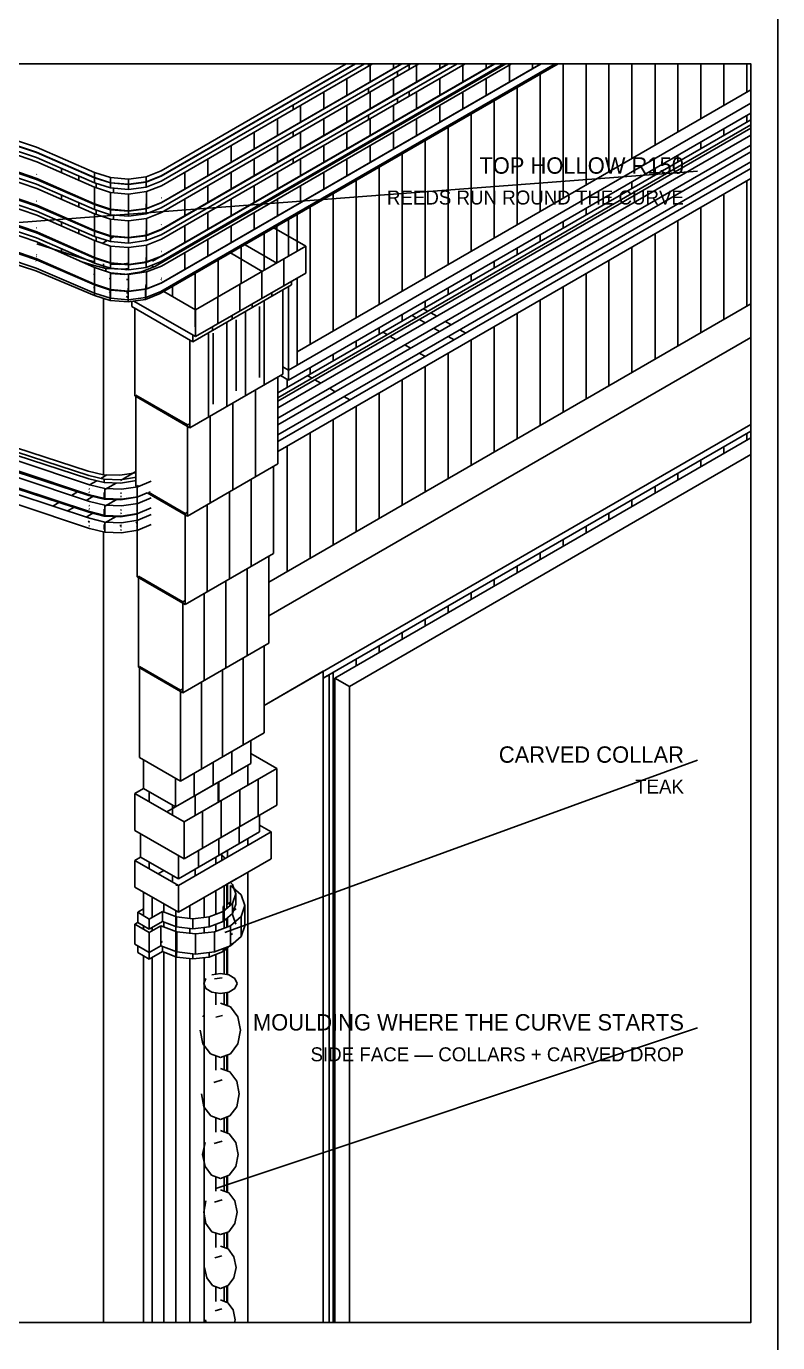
# Model space of a CAD drawing. Header units: inches. Extents: x 0.3 to 16.2, y 0.3 to 11.4.
# Drawn here: x 14.011 to 16.22, y 2.421 to 6.292 of the extents above; entities that cross this region are included whole.
import ezdxf
from ezdxf.enums import TextEntityAlignment as Align

# ---------------------------------------------------------------- set-up
doc = ezdxf.new("R2010")
doc.units = ezdxf.units.IN
doc.header["$LTSCALE"] = 0.009843
doc.header["$MEASUREMENT"] = 0
doc.layers.add('GEOMETRY', color=7, linetype='Continuous')
doc.layers.add('TEXT', color=7, linetype='Continuous')

msp = doc.modelspace()

# ---------------------------------------------------------------- linework, layer by layer
at = {"layer": 'GEOMETRY'}
for p, q in [((11.8512, 5.5531), (15.9843, 5.8661)), ((14.5945, 3.6272), (15.9843, 4.1339)), ((14.5689, 2.874), (15.9843, 3.3465))]:
    msp.add_line(p, q, dxfattribs=at)
for points in [[(0.315, 11.378), (16.2205, 11.378), (16.2205, 0.315), (0.315, 0.315), (0.315, 11.378)], [(9.9213, 6.1811), (16.1417, 6.1811), (16.1417, 2.4803), (9.9213, 2.4803), (9.9213, 6.1811)], [(14.3827, 5.6012), (15.3872, 6.1811)], [(14.3827, 5.6012), (15.3872, 6.1811)], [(14.3909, 5.5866), (15.4207, 6.1811)], [(14.3909, 5.5866), (15.4207, 6.1811)], [(14.4051, 5.5059), (15.5746, 6.1811)], [(14.4071, 5.5118), (15.5662, 6.1811)], [(14.4079, 5.852), (14.9779, 6.1811)], [(14.4079, 5.8669), (14.9521, 6.1811)], [(14.4079, 5.8669), (14.9521, 6.1811)], [(14.4079, 5.8362), (15.0052, 6.1811)], [(14.4079, 5.8512), (14.9793, 6.1811)], [(14.4079, 5.8512), (14.9793, 6.1811)], [(14.4079, 5.7724), (15.1157, 6.1811)], [(14.4079, 5.7575), (15.1416, 6.1811)], [(14.4079, 5.7724), (15.1157, 6.1811)], [(14.4079, 5.7724), (15.1157, 6.1811)], [(14.4079, 5.6937), (15.2521, 6.1811)], [(14.4079, 5.6787), (15.278, 6.1811)], [(14.4079, 5.6937), (15.2521, 6.1811)], [(14.4079, 5.6937), (15.2521, 6.1811)], [(14.4079, 5.615), (15.3885, 6.1811)], [(14.4079, 5.6), (15.4144, 6.1811)], [(14.4079, 5.615), (15.3885, 6.1811)], [(14.4079, 5.615), (15.3885, 6.1811)], [(14.4079, 5.5362), (15.5248, 6.1811)], [(14.4087, 5.7736), (15.1144, 6.1811)], [(14.4087, 5.8228), (15.0292, 6.1811)], [(14.4087, 5.8228), (15.0292, 6.1811)], [(14.4087, 5.6949), (15.2508, 6.1811)], [(14.4087, 5.7441), (15.1656, 6.1811)], [(14.4087, 5.7441), (15.1656, 6.1811)], [(14.4087, 5.6161), (15.3872, 6.1811)], [(14.4087, 5.6654), (15.3019, 6.1811)], [(14.4087, 5.6654), (15.3019, 6.1811)], [(14.4087, 5.5374), (15.5236, 6.1811)], [(14.4087, 5.5866), (15.4383, 6.1811)], [(14.4087, 5.5866), (15.4383, 6.1811)], [(14.7819, 5.7236), (15.5743, 6.1811)], [(15.0177, 6.1744), (15.0177, 6.1811)], [(15.0224, 6.128), (15.0224, 6.1772)], [(15.0906, 6.1673), (15.0906, 6.1811)], [(15.1028, 6.1449), (15.1028, 6.1587)], [(15.137, 6.1646), (15.137, 6.1783)], [(15.1587, 6.128), (15.1587, 6.1772)], [(15.2268, 6.1673), (15.2268, 6.1811)], [(15.2949, 6.128), (15.2949, 6.1772)], [(15.363, 6.1673), (15.363, 6.1811)], [(15.4315, 6.128), (15.4315, 6.1772)], [(15.4996, 6.1673), (15.4996, 6.1811)], [(15.5894, 5.7862), (15.5894, 6.1811)], [(15.6571, 5.8252), (15.6571, 6.1811)], [(15.7244, 5.8642), (15.7244, 6.1811)], [(15.7921, 5.9031), (15.7921, 6.1811)], [(15.8598, 5.9421), (15.8598, 6.1811)], [(15.9272, 5.9811), (15.9272, 6.1811)], [(15.9949, 6.0205), (15.9949, 6.1811)], [(16.0626, 6.0594), (16.0626, 6.1811)], [(16.1299, 6.0984), (16.1299, 6.1811)], [(14.9539, 6.0886), (14.9539, 6.1378)], [(15.0906, 6.0886), (15.0906, 6.1378)], [(15.2268, 6.0886), (15.2268, 6.1378)], [(15.363, 6.0886), (15.363, 6.1378)], [(15.5217, 5.7472), (15.5217, 6.1508)], [(16.1417, 6.105), (14.8075, 5.3346)], [(14.8858, 6.0492), (14.8858, 6.0984)], [(15.0177, 6.0957), (15.0177, 6.1094)], [(15.0224, 6.0492), (15.0224, 6.0984)], [(15.1028, 6.0661), (15.1028, 6.0803)], [(15.137, 6.0858), (15.137, 6.0996)], [(15.1587, 6.0492), (15.1587, 6.0984)], [(15.2949, 6.0492), (15.2949, 6.0984)], [(15.4543, 5.7083), (15.4543, 6.1118)], [(14.7819, 5.2807), (16.1417, 6.0658)], [(14.7819, 5.2807), (16.1417, 6.0658)], [(14.7961, 6.0752), (14.7961, 6.076)], [(14.7961, 6.0469), (14.7961, 6.0606)], [(14.8177, 6.0098), (14.8177, 6.0591)], [(14.9539, 6.0098), (14.9539, 6.0591)], [(15.0906, 6.0098), (15.0906, 6.0591)], [(15.2268, 6.0098), (15.2268, 6.0591)], [(15.3866, 5.6693), (15.3866, 6.0728)], [(14.7496, 5.9705), (14.7496, 6.0197)], [(14.7512, 5.2138), (16.1417, 6.0165)], [(14.7512, 5.1988), (16.1417, 6.0017)], [(14.7512, 5.1988), (16.1417, 6.0017)], [(14.7819, 5.2512), (16.1417, 6.0363)], [(14.8858, 5.9705), (14.8858, 6.0197)], [(15.0177, 6.0169), (15.0177, 6.0307)], [(15.0224, 5.9705), (15.0224, 6.0197)], [(15.1587, 5.9705), (15.1587, 6.0197)], [(15.3189, 5.6299), (15.3189, 6.0335)], [(16.1299, 6.0098), (16.1299, 6.0295)], [(13.8563, 5.9984), (14.0409, 5.9362)], [(13.8563, 5.9984), (14.0409, 5.9362)], [(13.8563, 5.9835), (14.0409, 5.9213)], [(13.8563, 5.9827), (14.0409, 5.9205)], [(13.8563, 5.9827), (14.0409, 5.9205)], [(13.8563, 5.9681), (14.0409, 5.9059)], [(14.6815, 5.9311), (14.6815, 5.9803)], [(14.7512, 5.189), (16.1417, 5.9919)], [(14.7512, 5.1693), (16.1417, 5.972)], [(14.7512, 5.1693), (16.1417, 5.972)], [(14.7961, 5.9681), (14.7961, 5.9819)], [(14.8177, 5.9311), (14.8177, 5.9803)], [(14.9539, 5.9311), (14.9539, 5.9803)], [(15.0906, 5.9311), (15.0906, 5.9803)], [(15.2516, 5.5909), (15.2516, 5.9945)], [(16.0626, 5.9709), (16.0626, 5.9906)], [(13.8571, 5.9567), (14.0417, 5.8937)], [(13.8571, 5.9567), (14.0417, 5.8937)], [(14.0409, 5.9362), (14.2118, 5.8622)], [(14.0409, 5.9362), (14.2118, 5.8622)], [(14.6134, 5.8917), (14.6134, 5.9409)], [(14.7496, 5.8917), (14.7496, 5.9409)], [(14.7512, 5.1398), (16.1417, 5.9427)], [(14.7512, 5.1398), (16.1417, 5.9427)], [(14.7512, 5.1201), (16.1417, 5.9229)], [(14.7512, 5.1201), (16.1417, 5.9229)], [(14.8858, 5.8917), (14.8858, 5.9409)], [(15.0224, 5.8917), (15.0224, 5.9409)], [(15.1839, 5.552), (15.1839, 5.9555)], [(15.9949, 5.9319), (15.9949, 5.9516)], [(13.8563, 5.9039), (14.0409, 5.8417)], [(13.8563, 5.9039), (14.0409, 5.8417)], [(13.8563, 5.9039), (14.0409, 5.8417)], [(13.8563, 5.8894), (14.0409, 5.8272)], [(13.8571, 5.9075), (14.0417, 5.8445)], [(14.0409, 5.9213), (14.2118, 5.8472)], [(14.0409, 5.9205), (14.2118, 5.8465)], [(14.0409, 5.9205), (14.2118, 5.8465)], [(14.0409, 5.9059), (14.2118, 5.8315)], [(14.0417, 5.8937), (14.2118, 5.8189)], [(14.0417, 5.8937), (14.2118, 5.8189)], [(14.1142, 5.889), (14.1142, 5.8898)], [(14.5449, 5.8524), (14.5449, 5.9016)], [(14.6815, 5.8524), (14.6815, 5.9016)], [(14.7512, 5.0906), (16.1417, 5.8935)], [(14.7512, 5.0906), (16.1417, 5.8935)], [(14.7961, 5.8894), (14.7961, 5.9031)], [(14.8177, 5.8524), (14.8177, 5.9016)], [(14.9539, 5.8524), (14.9539, 5.9016)], [(15.1161, 5.513), (15.1161, 5.9165)], [(15.9272, 5.8925), (15.9272, 5.9122)], [(13.8571, 5.878), (14.0417, 5.815)], [(13.8571, 5.878), (14.0417, 5.815)], [(14.0409, 5.8567), (14.0417, 5.8563)], [(14.0409, 5.8567), (14.0417, 5.8563)], [(14.1142, 5.8618), (14.1142, 5.874)], [(14.1654, 5.8665), (14.1654, 5.8677)], [(14.1654, 5.8394), (14.1654, 5.852)], [(14.2118, 5.8622), (14.2587, 5.8469)], [(14.2118, 5.8622), (14.2587, 5.8469)], [(14.2118, 5.8472), (14.2118, 5.8622)], [(14.2118, 5.8472), (14.2587, 5.8319)], [(14.2118, 5.8465), (14.2587, 5.8311)], [(14.2118, 5.8465), (14.2587, 5.8311)], [(14.2118, 5.8315), (14.2118, 5.8465)], [(14.2165, 5.8449), (14.2165, 5.8457)], [(14.2587, 5.8319), (14.2587, 5.8469)], [(14.2587, 5.8469), (14.3114, 5.8425)], [(14.2587, 5.8469), (14.3114, 5.8425)], [(14.3114, 5.8425), (14.3634, 5.8492)], [(14.3114, 5.8425), (14.3634, 5.8492)], [(14.3634, 5.8492), (14.4079, 5.8669)], [(14.3634, 5.8492), (14.4079, 5.8669)], [(14.3634, 5.8346), (14.4079, 5.852)], [(14.3634, 5.8346), (14.3634, 5.8492)], [(14.3638, 5.8335), (14.4079, 5.8512)], [(14.3638, 5.8335), (14.4079, 5.8512)], [(14.4768, 5.813), (14.4768, 5.8622)], [(14.6134, 5.813), (14.6134, 5.8622)], [(14.7496, 5.813), (14.7496, 5.8622)], [(14.7512, 5.0709), (16.1417, 5.8738)], [(14.7512, 5.0709), (16.1417, 5.8738)], [(14.8858, 5.813), (14.8858, 5.8622)], [(15.0488, 5.474), (15.0488, 5.8776)], [(15.8598, 5.8535), (15.8598, 5.8732)], [(13.8563, 5.8252), (14.0409, 5.763)], [(13.8563, 5.8252), (14.0409, 5.763)], [(13.8563, 5.8252), (14.0409, 5.763)], [(13.8563, 5.8106), (14.0409, 5.7484)], [(13.8571, 5.8287), (14.0417, 5.7657)], [(14.0409, 5.8417), (14.2118, 5.7677)], [(14.0409, 5.8417), (14.2118, 5.7677)], [(14.0409, 5.8417), (14.2118, 5.7677)], [(14.0409, 5.8272), (14.2118, 5.7528)], [(14.0417, 5.8445), (14.2118, 5.7697)], [(14.0417, 5.815), (14.2118, 5.7402)], [(14.0417, 5.815), (14.2118, 5.7402)], [(14.2118, 5.8315), (14.2587, 5.8165)], [(14.2118, 5.8189), (14.2587, 5.8031)], [(14.2118, 5.8189), (14.2587, 5.8031)], [(14.2118, 5.7697), (14.2118, 5.8189)], [(14.2165, 5.8173), (14.2165, 5.8303)], [(14.2587, 5.8319), (14.3114, 5.8276)], [(14.2587, 5.8165), (14.2587, 5.8311)], [(14.2587, 5.8311), (14.3114, 5.8268)], [(14.2587, 5.8311), (14.3114, 5.8268)], [(14.2587, 5.8165), (14.3114, 5.8118)], [(14.2677, 5.8303), (14.2677, 5.8311)], [(14.2677, 5.8024), (14.2677, 5.8157)], [(14.3114, 5.8276), (14.3114, 5.8425)], [(14.3114, 5.8276), (14.3634, 5.8346)], [(14.3114, 5.8268), (14.3638, 5.8335)], [(14.3114, 5.8268), (14.3638, 5.8335)], [(14.3114, 5.8118), (14.3114, 5.8268)], [(14.3114, 5.8118), (14.3638, 5.8189)], [(14.3638, 5.8189), (14.4079, 5.8362)], [(14.3638, 5.8189), (14.3638, 5.8335)], [(14.3642, 5.8055), (14.4087, 5.8228)], [(14.3642, 5.8055), (14.4087, 5.8228)], [(14.5449, 5.7736), (14.5449, 5.8228)], [(14.6815, 5.7736), (14.6815, 5.8228)], [(14.7512, 5.0413), (16.1417, 5.8443)], [(14.8177, 5.7736), (14.8177, 5.8228)], [(14.9811, 5.435), (14.9811, 5.8386)], [(15.7921, 5.8146), (15.7921, 5.8343)], [(16.1299, 5.4685), (16.1299, 5.8374)], [(13.8571, 5.7992), (14.0417, 5.7362)], [(13.8571, 5.7992), (14.0417, 5.7362)], [(14.0409, 5.778), (14.0417, 5.7776)], [(14.0409, 5.778), (14.0417, 5.7776)], [(14.1142, 5.7831), (14.1142, 5.7953)], [(14.1654, 5.7606), (14.1654, 5.7732)], [(14.2118, 5.7677), (14.2118, 5.7823)], [(14.2118, 5.7697), (14.2587, 5.7539)], [(14.2587, 5.7539), (14.2587, 5.8031)], [(14.2587, 5.8031), (14.3118, 5.7984)], [(14.2587, 5.8031), (14.3118, 5.7984)], [(14.3118, 5.7984), (14.3642, 5.8055)], [(14.3118, 5.7984), (14.3642, 5.8055)], [(14.3118, 5.7492), (14.3118, 5.7984)], [(14.3638, 5.7547), (14.4079, 5.7724)], [(14.3638, 5.7547), (14.4079, 5.7724)], [(14.3638, 5.7547), (14.4079, 5.7724)], [(14.3638, 5.7547), (14.3638, 5.7697)], [(14.3638, 5.7697), (14.3642, 5.7697)], [(14.3638, 5.7697), (14.3642, 5.7697)], [(14.3642, 5.7563), (14.3642, 5.8055)], [(14.3642, 5.7563), (14.4087, 5.7736)], [(14.4079, 5.787), (14.4087, 5.7874)], [(14.4079, 5.787), (14.4087, 5.7874)], [(14.4768, 5.7343), (14.4768, 5.7835)], [(14.6134, 5.7343), (14.6134, 5.7835)], [(14.7496, 5.7343), (14.7496, 5.7835)], [(14.9134, 5.3961), (14.9134, 5.7996)], [(15.7244, 5.7756), (15.7244, 5.7953)], [(16.0626, 5.4295), (16.0626, 5.7984)], [(13.8563, 5.7465), (14.0409, 5.6843)], [(13.8563, 5.7465), (14.0409, 5.6843)], [(13.8563, 5.7465), (14.0409, 5.6843)], [(13.8563, 5.7319), (14.0409, 5.6697)], [(13.8571, 5.75), (14.0417, 5.687)], [(14.0409, 5.763), (14.2118, 5.689)], [(14.0409, 5.763), (14.2118, 5.689)], [(14.0409, 5.763), (14.2118, 5.689)], [(14.0409, 5.7484), (14.2118, 5.674)], [(14.0417, 5.7657), (14.2118, 5.6909)], [(14.0417, 5.7362), (14.2118, 5.6614)], [(14.0417, 5.7362), (14.2118, 5.6614)], [(14.2118, 5.7677), (14.2587, 5.7524)], [(14.2118, 5.7677), (14.2587, 5.7524)], [(14.2118, 5.7677), (14.2587, 5.7524)], [(14.2118, 5.7528), (14.2118, 5.7677)], [(14.2118, 5.7528), (14.2587, 5.7378)], [(14.2118, 5.7402), (14.2587, 5.7244)], [(14.2118, 5.7402), (14.2587, 5.7244)], [(14.2118, 5.6909), (14.2118, 5.7402)], [(14.2165, 5.7386), (14.2165, 5.7516)], [(14.2587, 5.7524), (14.2587, 5.7673)], [(14.2587, 5.7539), (14.3118, 5.7492)], [(14.2587, 5.7524), (14.3114, 5.748)], [(14.2587, 5.7378), (14.2587, 5.7524)], [(14.2587, 5.7524), (14.3114, 5.748)], [(14.2587, 5.7524), (14.3114, 5.748)], [(14.2587, 5.7378), (14.3114, 5.7331)], [(14.2677, 5.7236), (14.2677, 5.737)], [(14.3114, 5.748), (14.3114, 5.7626)], [(14.3114, 5.748), (14.3638, 5.7547)], [(14.3114, 5.748), (14.3638, 5.7547)], [(14.3114, 5.748), (14.3638, 5.7547)], [(14.3114, 5.7331), (14.3114, 5.748)], [(14.3114, 5.7331), (14.3638, 5.7402)], [(14.3118, 5.7492), (14.3642, 5.7563)], [(14.3638, 5.7402), (14.4079, 5.7575)], [(14.3638, 5.7402), (14.3638, 5.7547)], [(14.3642, 5.7268), (14.4087, 5.7441)], [(14.3642, 5.7268), (14.4087, 5.7441)], [(14.5449, 5.6949), (14.5449, 5.7441)], [(14.6815, 5.6949), (14.6815, 5.7441)], [(14.7819, 5.7236), (14.8075, 5.7382)], [(14.7819, 5.7236), (14.8075, 5.7382)], [(14.8075, 5.6299), (14.8075, 5.7382)], [(14.8461, 5.3571), (14.8461, 5.7606)], [(15.6571, 5.7366), (15.6571, 5.7563)], [(15.9949, 5.3906), (15.9949, 5.7594)], [(13.8571, 5.7205), (14.0417, 5.6575)], [(13.8571, 5.7205), (14.0417, 5.6575)], [(14.0409, 5.6992), (14.0417, 5.6988)], [(14.0409, 5.6992), (14.0417, 5.6988)], [(14.1142, 5.7043), (14.1142, 5.7165)], [(14.1654, 5.6819), (14.1654, 5.6945)], [(14.2118, 5.689), (14.2118, 5.7035)], [(14.2118, 5.6909), (14.2587, 5.6752)], [(14.2587, 5.6752), (14.2587, 5.7244)], [(14.2587, 5.7244), (14.3118, 5.7197)], [(14.2587, 5.7244), (14.3118, 5.7197)], [(14.3118, 5.7197), (14.3642, 5.7268)], [(14.3118, 5.7197), (14.3642, 5.7268)], [(14.3118, 5.6705), (14.3118, 5.7197)], [(14.3638, 5.676), (14.4079, 5.6937)], [(14.3638, 5.676), (14.4079, 5.6937)], [(14.3638, 5.676), (14.4079, 5.6937)], [(14.3638, 5.676), (14.3638, 5.6909)], [(14.3638, 5.6909), (14.3642, 5.6909)], [(14.3638, 5.6909), (14.3642, 5.6909)], [(14.3642, 5.6776), (14.3642, 5.7268)], [(14.3642, 5.6776), (14.4087, 5.6949)], [(14.4079, 5.7083), (14.4087, 5.7087)], [(14.4079, 5.7083), (14.4087, 5.7087)], [(14.4768, 5.6555), (14.4768, 5.7047)], [(14.6134, 5.6555), (14.6134, 5.7047)], [(14.7394, 5.6988), (14.8331, 5.6449)], [(14.748, 5.5957), (14.748, 5.7039)], [(14.7819, 5.6154), (14.7819, 5.7236)], [(15.5894, 5.6976), (15.5894, 5.7173)], [(15.9272, 5.3512), (15.9272, 5.7205)], [(13.8563, 5.6677), (14.0409, 5.6055)], [(13.8571, 5.6713), (14.0417, 5.6083)], [(14.0409, 5.6843), (14.2118, 5.6102)], [(14.0409, 5.6843), (14.2118, 5.6102)], [(14.0409, 5.6843), (14.2118, 5.6102)], [(14.0409, 5.6697), (14.2118, 5.5953)], [(14.0417, 5.687), (14.2118, 5.6122)], [(14.0417, 5.6575), (14.2118, 5.5827)], [(14.0417, 5.6575), (14.2118, 5.5827)], [(14.0417, 5.6524), (14.1933, 5.6039)], [(14.0417, 5.6524), (14.1933, 5.6039)], [(14.2118, 5.689), (14.2587, 5.6736)], [(14.2118, 5.689), (14.2587, 5.6736)], [(14.2118, 5.689), (14.2587, 5.6736)], [(14.2118, 5.674), (14.2118, 5.689)], [(14.2118, 5.674), (14.2587, 5.6591)], [(14.2118, 5.6614), (14.2587, 5.6457)], [(14.2118, 5.6614), (14.2587, 5.6457)], [(14.2118, 5.6122), (14.2118, 5.6614)], [(14.2165, 5.6598), (14.2165, 5.6728)], [(14.2346, 5.6535), (14.2492, 5.6618)], [(14.2587, 5.6736), (14.2587, 5.6886)], [(14.2587, 5.6752), (14.3118, 5.6705)], [(14.2587, 5.6736), (14.3114, 5.6693)], [(14.2587, 5.6591), (14.2587, 5.6736)], [(14.2587, 5.6736), (14.3114, 5.6693)], [(14.2587, 5.6736), (14.3114, 5.6693)], [(14.2587, 5.6673), (14.2677, 5.6724)], [(14.2587, 5.6591), (14.3114, 5.6543)], [(14.3114, 5.6693), (14.3114, 5.6839)], [(14.3114, 5.6693), (14.3638, 5.676)], [(14.3114, 5.6693), (14.3638, 5.676)], [(14.3114, 5.6693), (14.3638, 5.676)], [(14.3114, 5.6543), (14.3114, 5.6693)], [(14.3114, 5.6543), (14.3638, 5.6614)], [(14.3118, 5.6705), (14.3642, 5.6776)], [(14.3638, 5.6614), (14.4079, 5.6787)], [(14.3638, 5.6614), (14.3638, 5.676)], [(14.3642, 5.648), (14.4087, 5.6654)], [(14.3642, 5.648), (14.4087, 5.6654)], [(14.5449, 5.6161), (14.5449, 5.6654)], [(14.7106, 5.574), (14.7106, 5.6823)], [(15.5217, 5.6587), (15.5217, 5.6783)], [(15.8598, 5.3122), (15.8598, 5.6815)], [(13.8539, 5.6327), (14.039, 5.5724)], [(13.8555, 5.6421), (14.0406, 5.5807)], [(14.0406, 5.615), (14.0409, 5.6146)], [(14.0406, 5.615), (14.0409, 5.6146)], [(14.0409, 5.6205), (14.0417, 5.6201)], [(14.0409, 5.6205), (14.0417, 5.6201)], [(14.1142, 5.6291), (14.1142, 5.6378)], [(14.1646, 5.613), (14.1673, 5.615)], [(14.1654, 5.6134), (14.1654, 5.6157)], [(14.2118, 5.6102), (14.2118, 5.6248)], [(14.2587, 5.5965), (14.2587, 5.6457)], [(14.2587, 5.6457), (14.3118, 5.6409)], [(14.2587, 5.6457), (14.3118, 5.6409)], [(14.3118, 5.6409), (14.3642, 5.648)], [(14.3118, 5.6409), (14.3642, 5.648)], [(14.3118, 5.5917), (14.3118, 5.6409)], [(14.3638, 5.5972), (14.4079, 5.615)], [(14.3638, 5.5972), (14.4079, 5.615)], [(14.3638, 5.5972), (14.4079, 5.615)], [(14.3642, 5.5988), (14.3642, 5.648)], [(14.3642, 5.5988), (14.4087, 5.6161)], [(14.4079, 5.6295), (14.4087, 5.6299)], [(14.4079, 5.6295), (14.4087, 5.6299)], [(14.4768, 5.5768), (14.4768, 5.626)], [(14.8331, 5.6449), (14.5091, 5.4579)], [(14.8331, 5.6449), (14.5091, 5.4579)], [(14.6114, 5.6252), (14.7051, 5.5709)], [(14.6433, 5.535), (14.6433, 5.6433)], [(14.6543, 5.6496), (14.748, 5.5957)], [(14.8331, 5.5661), (14.8331, 5.6449)], [(15.4543, 5.6197), (15.4543, 5.6394)], [(15.7921, 5.2732), (15.7921, 5.6425)], [(14.039, 5.602), (14.0406, 5.6012)], [(14.039, 5.602), (14.0406, 5.6012)], [(14.0406, 5.5807), (14.2118, 5.5071)], [(14.0409, 5.6055), (14.2118, 5.5315)], [(14.0417, 5.6083), (14.2118, 5.5335)], [(14.1713, 5.6004), (14.1996, 5.5909)], [(14.1713, 5.6004), (14.1996, 5.5909)], [(14.1933, 5.6039), (14.2118, 5.5992)], [(14.1933, 5.6039), (14.2118, 5.5992)], [(14.1996, 5.5909), (14.2449, 5.5791)], [(14.1996, 5.5909), (14.2449, 5.5791)], [(14.2118, 5.6122), (14.2587, 5.5965)], [(14.2118, 5.6102), (14.2587, 5.5949)], [(14.2118, 5.6102), (14.2587, 5.5949)], [(14.2118, 5.6102), (14.2587, 5.5949)], [(14.2118, 5.5953), (14.2118, 5.6102)], [(14.2118, 5.5953), (14.2587, 5.5803)], [(14.2118, 5.5827), (14.2587, 5.5669)], [(14.2118, 5.5827), (14.2587, 5.5669)], [(14.2118, 5.5335), (14.2118, 5.5827)], [(14.2378, 5.5811), (14.2378, 5.5929)], [(14.2449, 5.5791), (14.2945, 5.5772)], [(14.2449, 5.5791), (14.2945, 5.5772)], [(14.2449, 5.5717), (14.2449, 5.5791)], [(14.2587, 5.5949), (14.2587, 5.6098)], [(14.2587, 5.5965), (14.3118, 5.5917)], [(14.2587, 5.5949), (14.3114, 5.5906)], [(14.2587, 5.5803), (14.2587, 5.5949)], [(14.2587, 5.5949), (14.3114, 5.5906)], [(14.2587, 5.5949), (14.3114, 5.5906)], [(14.2587, 5.5921), (14.2866, 5.5913)], [(14.2587, 5.5921), (14.2866, 5.5913)], [(14.2587, 5.5803), (14.3114, 5.5756)], [(14.2866, 5.5913), (14.3114, 5.5957)], [(14.2866, 5.5913), (14.3114, 5.5957)], [(14.2945, 5.5772), (14.3114, 5.5799)], [(14.2945, 5.5772), (14.3114, 5.5799)], [(14.3047, 5.576), (14.3114, 5.5799)], [(14.3114, 5.5906), (14.3114, 5.6051)], [(14.3114, 5.5906), (14.3638, 5.5972)], [(14.3114, 5.5906), (14.3638, 5.5972)], [(14.3114, 5.5906), (14.3638, 5.5972)], [(14.3114, 5.5756), (14.3114, 5.5906)], [(14.3114, 5.5756), (14.3638, 5.5827)], [(14.3118, 5.5917), (14.3642, 5.5988)], [(14.3496, 5.5697), (14.3909, 5.5866)], [(14.3496, 5.5697), (14.3909, 5.5866)], [(14.3638, 5.5972), (14.3638, 5.6122)], [(14.3638, 5.6122), (14.3642, 5.6122)], [(14.3638, 5.6122), (14.3642, 5.6122)], [(14.3638, 5.5827), (14.4079, 5.6)], [(14.3638, 5.5827), (14.3638, 5.5972)], [(14.3642, 5.5693), (14.4087, 5.5866)], [(14.3642, 5.5693), (14.4087, 5.5866)], [(14.3827, 5.5831), (14.3827, 5.5902)], [(14.5756, 5.4961), (14.5756, 5.6043)], [(14.7685, 5.5287), (14.7685, 5.6075)], [(15.3866, 5.5807), (15.3866, 5.6004)], [(15.7244, 5.2343), (15.7244, 5.6035)], [(14.039, 5.5724), (14.2114, 5.5004)], [(14.2087, 5.5634), (14.2118, 5.5626)], [(14.2087, 5.5634), (14.2118, 5.5626)], [(14.2118, 5.5315), (14.2118, 5.5461)], [(14.2118, 5.5071), (14.2118, 5.5413)], [(14.2547, 5.55), (14.2587, 5.5496)], [(14.2547, 5.55), (14.2587, 5.5496)], [(14.2587, 5.5177), (14.2587, 5.5669)], [(14.2587, 5.5669), (14.3118, 5.5622)], [(14.2587, 5.5669), (14.3118, 5.5622)], [(14.2587, 5.5646), (14.3008, 5.5622)], [(14.2587, 5.5646), (14.3008, 5.5622)], [(14.3008, 5.5622), (14.3496, 5.5697)], [(14.3008, 5.5622), (14.3496, 5.5697)], [(14.3059, 5.5469), (14.3118, 5.5476)], [(14.3059, 5.5469), (14.3118, 5.5476)], [(14.3118, 5.5622), (14.3642, 5.5693)], [(14.3118, 5.5622), (14.3642, 5.5693)], [(14.3118, 5.513), (14.3118, 5.5622)], [(14.3496, 5.5673), (14.3496, 5.5697)], [(14.3638, 5.5185), (14.4079, 5.5362)], [(14.3642, 5.5201), (14.3642, 5.5693)], [(14.3642, 5.5201), (14.4087, 5.5374)], [(14.4051, 5.5354), (14.4071, 5.5366)], [(14.4051, 5.5354), (14.4071, 5.5366)], [(14.4071, 5.5465), (14.4087, 5.5472)], [(14.4071, 5.5465), (14.4087, 5.5472)], [(14.4079, 5.5508), (14.4087, 5.5512)], [(14.4079, 5.5508), (14.4087, 5.5512)], [(14.5079, 5.4079), (14.5079, 5.5654)], [(14.8331, 5.5661), (14.5091, 5.3791)], [(14.7035, 5.4913), (14.7035, 5.5701)], [(14.7906, 5.5315), (14.7906, 5.5413)], [(14.8075, 5.2953), (14.8075, 5.5512)], [(15.3189, 5.5413), (15.3189, 5.561)], [(15.6571, 5.1953), (15.6571, 5.5642)], [(14.2087, 5.524), (14.2114, 5.5232)], [(14.2114, 5.5004), (14.2114, 5.5299)], [(14.2114, 5.5004), (14.2579, 5.4858)], [(14.2118, 5.5335), (14.2587, 5.5177)], [(14.2118, 5.5315), (14.2587, 5.5161)], [(14.2118, 5.5071), (14.2583, 5.4921)], [(14.2547, 5.5106), (14.2579, 5.5102)], [(14.2579, 5.4858), (14.2579, 5.5154)], [(14.2579, 5.5154), (14.2583, 5.515)], [(14.2579, 5.5154), (14.2583, 5.515)], [(14.2583, 5.4921), (14.2583, 5.5264)], [(14.2587, 5.5161), (14.2587, 5.5311)], [(14.2587, 5.5177), (14.3118, 5.513)], [(14.2587, 5.5161), (14.3114, 5.5118)], [(14.3102, 5.4941), (14.3047, 5.4972)], [(14.3059, 5.5075), (14.311, 5.5079)], [(14.3102, 5.511), (14.311, 5.5114)], [(14.3102, 5.511), (14.311, 5.5114)], [(14.3102, 5.4815), (14.3102, 5.511)], [(14.311, 5.4878), (14.311, 5.522)], [(14.3114, 5.5118), (14.3114, 5.5264)], [(14.3114, 5.5118), (14.3638, 5.5185)], [(14.3118, 5.513), (14.3642, 5.5201)], [(14.3614, 5.5181), (14.363, 5.5189)], [(14.3614, 5.5181), (14.363, 5.5189)], [(14.3614, 5.4886), (14.3614, 5.5181)], [(14.3614, 5.4886), (14.4051, 5.5059)], [(14.363, 5.4945), (14.363, 5.5291)], [(14.363, 5.5291), (14.3638, 5.5291)], [(14.363, 5.5291), (14.3638, 5.5291)], [(14.363, 5.4945), (14.4071, 5.5118)], [(14.3638, 5.5185), (14.3638, 5.5335)], [(14.3638, 5.5335), (14.3642, 5.5335)], [(14.3638, 5.5335), (14.3642, 5.5335)], [(14.5091, 5.4579), (14.4154, 5.5118)], [(14.5091, 5.4579), (14.4154, 5.5118)], [(14.4406, 5.4976), (14.4406, 5.5264)], [(14.7906, 5.5315), (14.5008, 5.3642)], [(14.639, 5.4539), (14.639, 5.5327)], [(14.7327, 5.498), (14.7327, 5.5079)], [(14.765, 5.2689), (14.765, 5.5169)], [(14.7819, 5.2807), (14.7819, 5.5268)], [(15.2516, 5.5024), (15.2516, 5.522)], [(15.5894, 5.1563), (15.5894, 5.5252)], [(14.2378, 4.9728), (14.2378, 5.4917)], [(14.2579, 5.4858), (14.3102, 5.4815)], [(14.2583, 5.4921), (14.311, 5.4878)], [(14.3102, 5.4815), (14.3614, 5.4886)], [(14.311, 5.4878), (14.363, 5.4945)], [(14.3217, 5.4677), (14.3217, 5.4831)], [(14.5008, 5.3642), (14.3217, 5.4677)], [(14.5091, 5.3791), (14.3276, 5.4839)], [(14.3303, 5.2047), (14.3303, 5.4626)], [(14.574, 5.4165), (14.574, 5.4953)], [(14.6748, 5.4646), (14.6748, 5.4744)], [(14.6969, 5.2591), (14.6969, 5.4677)], [(14.7102, 5.2374), (14.7102, 5.4854)], [(16.1417, 5.4752), (14.724, 4.6567)], [(15.1795, 5.461), (15.1925, 5.4535)], [(15.1839, 5.4634), (15.1839, 5.4831)], [(15.5217, 5.1173), (15.5217, 5.4862)], [(14.5091, 5.3791), (14.5091, 5.4579)], [(14.6012, 5.1744), (14.6012, 5.4224)], [(14.6165, 5.4311), (14.6165, 5.4409)], [(14.6287, 5.2197), (14.6287, 5.4283)], [(14.6559, 5.2059), (14.6559, 5.4539)], [(15.1161, 5.4244), (15.1161, 5.4441)], [(15.1583, 5.4339), (15.1457, 5.4413)], [(15.1839, 5.4193), (15.1669, 5.4291)], [(15.2008, 5.4488), (15.2181, 5.439)], [(15.2437, 5.424), (15.2606, 5.4142)], [(15.4543, 5.0783), (15.4543, 5.4472)], [(14.5008, 5.3642), (14.5008, 5.3839)], [(14.5469, 5.1429), (14.5469, 5.3909)], [(14.5587, 5.3976), (14.5587, 5.4075)], [(14.5602, 5.1803), (14.5602, 5.389)], [(15.0488, 5.3854), (15.0488, 5.4051)], [(15.0602, 5.3921), (15.0732, 5.3846)], [(15.0602, 5.3921), (15.0732, 5.3846)], [(15.2264, 5.3945), (15.2094, 5.4043)], [(15.2862, 5.3996), (15.3031, 5.3898)], [(15.3866, 5.0394), (15.3866, 5.4083)], [(14.4921, 5.1114), (14.4921, 5.3693)], [(14.724, 4.5583), (16.1417, 5.3768)], [(14.724, 4.5583), (16.1417, 5.3768)], [(14.9811, 5.3465), (14.9811, 5.3661)], [(15.0815, 5.3799), (15.0988, 5.3701)], [(15.0815, 5.3799), (15.0988, 5.3701)], [(15.1244, 5.3551), (15.1413, 5.3453)], [(15.1244, 5.3551), (15.1413, 5.3453)], [(15.2693, 5.3701), (15.252, 5.3799)], [(15.3189, 5), (15.3189, 5.3693)], [(14.9134, 5.3075), (14.9134, 5.3272)], [(15.1669, 5.3307), (15.1839, 5.3209)], [(15.1669, 5.3307), (15.1839, 5.3209)], [(15.2516, 4.961), (15.2516, 5.3303)], [(14.765, 5.2689), (14.4921, 5.1114)], [(14.7583, 5.265), (14.7819, 5.2512)], [(14.765, 5.2906), (14.7819, 5.2807)], [(14.765, 5.2906), (14.7819, 5.2807)], [(14.765, 5.2906), (14.7819, 5.2807)], [(14.7819, 5.2807), (14.8075, 5.2953)], [(14.7819, 5.2512), (14.7819, 5.2807)], [(14.8461, 5.2685), (14.8461, 5.2882)], [(15.1839, 4.922), (15.1839, 5.2913)], [(14.7512, 5.0051), (14.7512, 5.261)], [(14.7783, 5.2295), (14.7783, 5.2531)], [(14.8386, 5.2642), (14.8516, 5.2567)], [(14.8598, 5.252), (14.8772, 5.2421)], [(14.9028, 5.2272), (14.9197, 5.2173)], [(15.1161, 4.8831), (15.1161, 5.2524)], [(14.4921, 5.1114), (14.3303, 5.2047)], [(14.4854, 5.1193), (14.3335, 5.2067)], [(14.4854, 5.1193), (14.3335, 5.2067)], [(14.3335, 4.939), (14.3335, 5.2067)], [(14.6846, 4.9665), (14.6846, 5.2224)], [(14.6846, 4.9961), (14.6846, 5.2047)], [(14.9453, 5.2028), (14.9622, 5.1929)], [(15.0488, 4.8441), (15.0488, 5.213)], [(14.6185, 4.9283), (14.6185, 5.1843)], [(14.6185, 4.9579), (14.6185, 5.1665)], [(14.9811, 4.8051), (14.9811, 5.174)], [(14.4921, 5.1232), (14.4854, 5.1193)], [(14.4921, 5.1232), (14.4854, 5.1193)], [(14.4854, 4.8516), (14.4854, 5.1193)], [(14.552, 4.8898), (14.552, 5.1457)], [(14.552, 4.9193), (14.552, 5.128)], [(14.7102, 4.2945), (16.1417, 5.1209)], [(14.9134, 4.7661), (14.9134, 5.135)], [(14.8461, 4.7272), (14.8461, 5.0961)], [(14.8843, 4.3752), (16.1417, 5.1011)], [(16.1417, 5.0815), (14.9185, 4.3752)], [(16.1299, 5.0748), (16.1299, 5.0945)], [(13.9791, 5.0528), (14.1933, 4.9839)], [(13.9811, 5.0406), (14.1949, 4.9709)], [(13.9811, 5.0406), (14.1949, 4.9709)], [(14.7783, 4.6882), (14.7783, 5.0571)], [(16.0626, 5.0358), (16.0626, 5.0555)], [(13.9811, 5.0307), (14.1949, 4.961)], [(13.9835, 5.0146), (14.1972, 4.9433)], [(13.9835, 5.0146), (14.1972, 4.9433)], [(14.7512, 5.0051), (14.4854, 4.8516)], [(14.7378, 4.7413), (14.7378, 4.9972)], [(14.961, 4.3504), (16.1417, 5.0322)], [(14.961, 4.3504), (16.1417, 5.0322)], [(15.9949, 4.9969), (15.9949, 5.0165)], [(13.9811, 4.9815), (14.1949, 4.9118)], [(13.9835, 4.985), (14.1972, 4.9138)], [(13.9835, 4.9654), (14.1972, 4.8941)], [(13.9835, 4.9654), (14.1972, 4.8941)], [(14.1933, 4.9839), (14.2378, 4.9728)], [(14.1949, 4.9709), (14.2398, 4.9598)], [(14.1949, 4.9709), (14.2398, 4.9598)], [(14.1949, 4.961), (14.2398, 4.95)], [(14.2181, 4.9551), (14.1972, 4.9429)], [(14.2484, 4.9724), (14.2303, 4.9622)], [(14.2378, 4.9728), (14.2866, 4.9713)], [(14.2398, 4.9598), (14.2886, 4.9579)], [(14.2398, 4.9598), (14.2886, 4.9579)], [(14.2398, 4.95), (14.2398, 4.9598)], [(14.2866, 4.9713), (14.3331, 4.9791)], [(14.3331, 4.9823), (14.2886, 4.9563)], [(14.2886, 4.9579), (14.3354, 4.9657)], [(14.2886, 4.9579), (14.3354, 4.9657)], [(14.2886, 4.948), (14.3354, 4.9559)], [(14.6728, 4.7039), (14.6728, 4.9598)], [(15.9272, 4.9575), (15.9272, 4.9772)], [(13.9811, 4.9323), (14.1949, 4.8626)], [(13.9835, 4.9358), (14.1972, 4.8646)], [(14.1618, 4.9224), (14.1437, 4.9122)], [(14.1949, 4.9315), (14.1972, 4.9307)], [(14.1949, 4.9315), (14.1972, 4.9307)], [(14.1949, 4.9217), (14.1972, 4.9209)], [(14.1949, 4.9217), (14.1972, 4.9209)], [(14.1949, 4.9217), (14.1972, 4.9209)], [(14.1972, 4.9433), (14.2421, 4.9323)], [(14.1972, 4.9433), (14.2421, 4.9323)], [(14.2398, 4.95), (14.2886, 4.948)], [(14.2398, 4.9205), (14.2421, 4.9201)], [(14.2398, 4.9205), (14.2421, 4.9201)], [(14.2398, 4.9106), (14.2398, 4.9205)], [(14.2752, 4.9484), (14.2421, 4.9295)], [(14.2421, 4.9323), (14.2913, 4.9303)], [(14.2421, 4.9323), (14.2913, 4.9303)], [(14.2421, 4.9028), (14.2421, 4.9323)], [(14.2886, 4.9185), (14.2913, 4.9189)], [(14.2886, 4.9185), (14.2913, 4.9189)], [(14.2913, 4.9303), (14.3386, 4.9378)], [(14.2913, 4.9303), (14.3386, 4.9378)], [(14.3386, 4.9362), (14.3335, 4.939)], [(14.3354, 4.9264), (14.3386, 4.9276)], [(14.3354, 4.9264), (14.3386, 4.9276)], [(14.3354, 4.9165), (14.337, 4.9169)], [(14.3354, 4.9165), (14.337, 4.9169)], [(14.3354, 4.9165), (14.337, 4.9169)], [(14.3409, 4.939), (14.337, 4.9409)], [(14.3409, 4.939), (14.337, 4.9409)], [(14.337, 4.6732), (14.337, 4.9409)], [(14.3386, 4.9378), (14.3787, 4.9543)], [(14.3386, 4.9378), (14.3787, 4.9543)], [(14.3386, 4.9083), (14.3669, 4.9201)], [(14.4854, 4.8516), (14.3669, 4.9201)], [(14.4787, 4.8594), (14.3709, 4.9217)], [(14.4787, 4.8594), (14.3709, 4.9217)], [(14.3713, 4.9213), (14.3752, 4.9228)], [(14.6083, 4.6665), (14.6083, 4.9224)], [(14.6728, 4.7335), (14.6728, 4.9421)], [(15.8598, 4.9185), (15.8598, 4.9382)], [(13.9835, 4.9161), (14.1972, 4.8449)], [(13.9835, 4.9161), (14.1972, 4.8449)], [(13.9835, 4.8866), (14.1972, 4.8154)], [(14.1071, 4.8909), (14.0894, 4.8807)], [(14.2063, 4.9091), (14.187, 4.8976)], [(14.1949, 4.9118), (14.2398, 4.9008)], [(14.1949, 4.8823), (14.1972, 4.8815)], [(14.1949, 4.8823), (14.1972, 4.8815)], [(14.1972, 4.9138), (14.2421, 4.9028)], [(14.1972, 4.8941), (14.2421, 4.8831)], [(14.1972, 4.8941), (14.2421, 4.8831)], [(14.2398, 4.9106), (14.2421, 4.9102)], [(14.2398, 4.9106), (14.2421, 4.9102)], [(14.2398, 4.9106), (14.2421, 4.9102)], [(14.2398, 4.9008), (14.2398, 4.9106)], [(14.2398, 4.9008), (14.2886, 4.8988)], [(14.2421, 4.9028), (14.2913, 4.9008)], [(14.2752, 4.8992), (14.2421, 4.8803)], [(14.2421, 4.8831), (14.2913, 4.8811)], [(14.2421, 4.8831), (14.2913, 4.8811)], [(14.2421, 4.8535), (14.2421, 4.8831)], [(14.2886, 4.9087), (14.2913, 4.9091)], [(14.2886, 4.9087), (14.2913, 4.9091)], [(14.2886, 4.9087), (14.2913, 4.9091)], [(14.2886, 4.8988), (14.3354, 4.9067)], [(14.2913, 4.9008), (14.3386, 4.9083)], [(14.2913, 4.8811), (14.3386, 4.8886)], [(14.2913, 4.8811), (14.3386, 4.8886)], [(14.3354, 4.9067), (14.337, 4.9071)], [(14.3386, 4.8886), (14.3787, 4.9051)], [(14.3386, 4.8886), (14.3787, 4.9051)], [(14.5433, 4.6291), (14.5433, 4.885)], [(14.6083, 4.6961), (14.6083, 4.9047)], [(15.7921, 4.8795), (15.7921, 4.8992)], [(14.1508, 4.8768), (14.1327, 4.8665)], [(14.2063, 4.8598), (14.187, 4.8484)], [(14.1949, 4.8724), (14.1972, 4.8717)], [(14.1949, 4.8724), (14.1972, 4.8717)], [(14.1949, 4.8724), (14.1972, 4.8717)], [(14.1949, 4.8626), (14.2398, 4.8516)], [(14.1972, 4.8646), (14.2421, 4.8535)], [(14.1972, 4.8449), (14.2421, 4.8339)], [(14.1972, 4.8449), (14.2421, 4.8339)], [(14.2398, 4.8713), (14.2421, 4.8709)], [(14.2398, 4.8713), (14.2421, 4.8709)], [(14.2398, 4.8614), (14.2398, 4.8713)], [(14.2398, 4.8614), (14.2421, 4.861)], [(14.2398, 4.8614), (14.2421, 4.861)], [(14.2398, 4.8614), (14.2421, 4.861)], [(14.2398, 4.8516), (14.2398, 4.8614)], [(14.2398, 4.8516), (14.2886, 4.8496)], [(14.2421, 4.8535), (14.2913, 4.8516)], [(14.2752, 4.85), (14.2421, 4.8311)], [(14.2886, 4.8693), (14.2913, 4.8697)], [(14.2886, 4.8693), (14.2913, 4.8697)], [(14.2886, 4.8594), (14.2913, 4.8598)], [(14.2886, 4.8594), (14.2913, 4.8598)], [(14.2886, 4.8594), (14.2913, 4.8598)], [(14.2886, 4.8496), (14.3354, 4.8575)], [(14.2913, 4.8516), (14.3386, 4.8591)], [(14.2913, 4.8319), (14.3386, 4.8394)], [(14.2913, 4.8319), (14.3386, 4.8394)], [(14.3354, 4.8772), (14.337, 4.8776)], [(14.3354, 4.8772), (14.337, 4.8776)], [(14.3354, 4.8673), (14.337, 4.8677)], [(14.3354, 4.8673), (14.337, 4.8677)], [(14.3354, 4.8673), (14.337, 4.8677)], [(14.3354, 4.8575), (14.337, 4.8579)], [(14.3386, 4.8591), (14.3787, 4.8756)], [(14.3386, 4.8394), (14.3787, 4.8559)], [(14.3386, 4.8394), (14.3787, 4.8559)], [(14.4854, 4.8634), (14.4787, 4.8594)], [(14.4854, 4.8634), (14.4787, 4.8594)], [(14.4787, 4.5917), (14.4787, 4.8594)], [(14.5433, 4.6587), (14.5433, 4.8673)], [(15.7244, 4.8406), (15.7244, 4.8602)], [(14.1933, 4.8362), (14.1972, 4.835)], [(14.1933, 4.8362), (14.1972, 4.835)], [(14.1949, 4.8331), (14.1972, 4.8323)], [(14.1949, 4.8331), (14.1972, 4.8323)], [(14.1949, 4.8232), (14.1972, 4.8224)], [(14.1972, 4.8154), (14.2421, 4.8043)], [(14.2378, 4.8252), (14.2421, 4.8252)], [(14.2378, 4.8252), (14.2421, 4.8252)], [(14.2378, 2.4803), (14.2378, 4.8051)], [(14.2398, 4.822), (14.2421, 4.8217)], [(14.2398, 4.822), (14.2421, 4.8217)], [(14.2398, 4.8122), (14.2398, 4.822)], [(14.2398, 4.8122), (14.2421, 4.8118)], [(14.2421, 4.8339), (14.2913, 4.8319)], [(14.2421, 4.8339), (14.2913, 4.8319)], [(14.2421, 4.8043), (14.2421, 4.8339)], [(14.2421, 4.8043), (14.2913, 4.8024)], [(14.2866, 4.8236), (14.2913, 4.8244)], [(14.2866, 4.8236), (14.2913, 4.8244)], [(14.2886, 4.8201), (14.2913, 4.8205)], [(14.2886, 4.8201), (14.2913, 4.8205)], [(14.2886, 4.8102), (14.2913, 4.8106)], [(14.2913, 4.8024), (14.3386, 4.8098)], [(14.3331, 4.8315), (14.337, 4.8331)], [(14.3331, 4.8315), (14.337, 4.8331)], [(14.3354, 4.828), (14.337, 4.8283)], [(14.3354, 4.828), (14.337, 4.8283)], [(14.3354, 4.8181), (14.337, 4.8185)], [(14.3386, 4.8098), (14.3787, 4.8264)], [(15.6571, 4.8016), (15.6571, 4.8213)], [(15.5894, 4.7626), (15.5894, 4.7823)], [(14.7378, 4.7413), (14.4787, 4.5917)], [(14.724, 4.4776), (14.724, 4.7335)], [(15.5217, 4.7236), (15.5217, 4.7433)], [(14.661, 4.4409), (14.661, 4.6969)], [(15.4543, 4.6846), (15.4543, 4.7043)], [(14.4787, 4.5917), (14.337, 4.6732)], [(14.4717, 4.5996), (14.3406, 4.6752)], [(14.4717, 4.5996), (14.3406, 4.6752)], [(14.3406, 4.4075), (14.3406, 4.6752)], [(14.598, 4.4047), (14.598, 4.6606)], [(14.661, 4.4705), (14.661, 4.6791)], [(15.3866, 4.6457), (15.3866, 4.6654)], [(14.5346, 4.3681), (14.5346, 4.624)], [(14.598, 4.4343), (14.598, 4.6429)], [(15.3189, 4.6063), (15.3189, 4.626)], [(14.4787, 4.6035), (14.4717, 4.5996)], [(14.4787, 4.6035), (14.4717, 4.5996)], [(14.4717, 4.3319), (14.4717, 4.5996)], [(14.5346, 4.3976), (14.5346, 4.6063)], [(15.2516, 4.5673), (15.2516, 4.587)], [(15.1839, 4.5283), (15.1839, 4.548)], [(15.1161, 4.4894), (15.1161, 4.5091)], [(14.724, 4.4776), (14.4717, 4.3319)], [(14.7102, 4.2138), (14.7102, 4.4697)], [(15.0488, 4.4504), (15.0488, 4.4701)], [(14.6492, 4.1783), (14.6492, 4.4343)], [(14.6492, 4.2079), (14.6492, 4.4165)], [(14.9811, 4.4114), (14.9811, 4.4311)], [(14.4717, 4.3319), (14.3406, 4.4075)], [(14.465, 4.3398), (14.3437, 4.4094)], [(14.465, 4.3398), (14.3437, 4.4094)], [(14.3437, 4.1417), (14.3437, 4.4094)], [(14.5878, 4.1429), (14.5878, 4.3988)], [(14.5878, 4.1724), (14.5878, 4.3811)], [(14.7102, 4.2945), (14.8843, 4.3949)], [(14.7102, 4.2945), (14.8843, 4.3949)], [(14.8843, 2.4803), (14.8843, 4.3949)], [(14.8843, 4.3752), (14.9012, 4.385)], [(14.8843, 4.3752), (14.9012, 4.385)], [(14.9012, 2.4803), (14.9012, 4.385)], [(14.9134, 2.4803), (14.9134, 4.3921)], [(14.9185, 4.3752), (14.961, 4.3504)], [(14.9185, 4.3752), (14.961, 4.3504)], [(14.9185, 2.4803), (14.9185, 4.3752)], [(14.4717, 4.3437), (14.465, 4.3398)], [(14.4717, 4.3437), (14.465, 4.3398)], [(14.465, 4.072), (14.465, 4.3398)], [(14.5264, 4.1075), (14.5264, 4.3634)], [(14.5264, 4.137), (14.5264, 4.3457)], [(14.961, 2.4803), (14.961, 4.3504)], [(14.7102, 4.2138), (14.465, 4.072)], [(14.6713, 4.124), (14.6713, 4.1909)], [(14.6157, 4.0921), (14.6157, 4.1591)], [(14.6713, 4.1535), (14.748, 4.1094)], [(14.465, 4.072), (14.3437, 4.1417)], [(14.3559, 4.0504), (14.3559, 4.135)], [(14.6713, 4.124), (14.4496, 3.9961)], [(14.748, 4.1094), (14.4752, 3.952)], [(14.748, 4.1094), (14.4752, 3.952)], [(14.5602, 4.0602), (14.5602, 4.1272)], [(14.6626, 4.0602), (14.6626, 4.1193)], [(14.748, 4.0012), (14.748, 4.1094)], [(14.424, 3.9815), (14.5776, 4.0701)], [(14.4496, 3.9961), (14.4496, 4.0807)], [(14.5051, 4.0283), (14.5051, 4.0953)], [(14.5756, 4.0098), (14.5756, 4.0689)], [(14.5776, 4.011), (14.5776, 4.0701)], [(14.6933, 3.9697), (14.6933, 4.078)], [(14.3303, 4.0354), (14.3559, 4.0504)], [(14.4752, 3.952), (14.3303, 4.0354)], [(14.4752, 3.952), (14.3303, 4.0354)], [(14.3303, 3.9272), (14.3303, 4.0354)], [(14.4496, 3.9961), (14.3559, 4.0504)], [(14.3728, 4.011), (14.3728, 4.0406)], [(14.5079, 3.9709), (14.5079, 4.0299)], [(14.639, 3.9382), (14.639, 4.0465)], [(14.4406, 3.972), (14.4406, 4.0016)], [(14.748, 4.0012), (14.4752, 3.8437)], [(14.5843, 3.9067), (14.5843, 4.015)], [(14.4752, 3.8437), (14.4752, 3.952)], [(14.5295, 3.8752), (14.5295, 3.9835)], [(14.6969, 3.9224), (14.6969, 3.9717)], [(14.4752, 3.8437), (14.3303, 3.9272)], [(14.3472, 3.8484), (14.3472, 3.9173)], [(14.7307, 3.9224), (14.4583, 3.765)], [(14.7307, 3.9224), (14.4583, 3.765)], [(14.6969, 3.9224), (14.4583, 3.7846)], [(14.637, 3.8878), (14.637, 3.937)], [(14.6969, 3.9421), (14.7307, 3.9224)], [(14.7307, 3.8437), (14.7307, 3.9224)], [(14.5776, 3.8535), (14.5776, 3.9028)], [(14.6626, 3.8831), (14.6626, 3.9028)], [(14.3303, 3.8386), (14.3472, 3.8484)], [(14.4583, 3.765), (14.3303, 3.8386)], [(14.4583, 3.765), (14.3303, 3.8386)], [(14.3303, 3.7598), (14.3303, 3.8386)], [(14.4583, 3.7846), (14.3472, 3.8484)], [(14.3728, 3.8142), (14.3728, 3.8339)], [(14.4583, 3.7846), (14.4583, 3.8535)], [(14.7307, 3.8437), (14.4583, 3.6862)], [(14.5177, 3.8189), (14.5177, 3.8681)], [(14.5689, 3.8287), (14.5689, 3.8484)], [(14.5925, 3.848), (14.5827, 3.8563)], [(14.5858, 3.8386), (14.5858, 3.8583)], [(14.5941, 3.8433), (14.5925, 3.848)], [(14.6031, 3.8484), (14.6031, 3.8681)], [(14.4154, 3.8091), (14.3984, 3.7992)], [(14.4406, 3.7752), (14.4406, 3.7949)], [(14.5079, 3.7937), (14.5079, 3.8134)], [(14.6626, 2.4803), (14.6626, 3.8043)], [(14.4583, 3.6862), (14.3303, 3.7598)], [(14.4508, 3.7661), (14.4587, 3.7654)], [(14.4508, 3.7661), (14.4587, 3.7654)], [(14.4583, 3.6862), (14.4583, 3.765)], [(14.5902, 3.7626), (14.5925, 3.7638)], [(14.5925, 3.6394), (14.5925, 3.7638)], [(14.6008, 3.7685), (14.6287, 3.7846)], [(14.6008, 3.6976), (14.6008, 3.7685)], [(14.6031, 3.7106), (14.6031, 3.7697)], [(14.6177, 3.7681), (14.6106, 3.7744)], [(14.6429, 3.7378), (14.6114, 3.765)], [(14.6114, 3.7059), (14.6114, 3.765)], [(14.6272, 3.7402), (14.6177, 3.7681)], [(14.3559, 3.6764), (14.3559, 3.7453)], [(14.3815, 3.6713), (14.3815, 3.7303)], [(14.5339, 3.6709), (14.5339, 3.7299)], [(14.5689, 3.6803), (14.5689, 3.75)], [(14.5689, 3.6803), (14.5689, 3.75)], [(14.6177, 3.7122), (14.6272, 3.7402)], [(14.6177, 3.7122), (14.6272, 3.7402)], [(14.6272, 3.7106), (14.6272, 3.7402)], [(14.6539, 3.7059), (14.6429, 3.7378)], [(14.3559, 3.6961), (14.3386, 3.6862)], [(14.3386, 3.6862), (14.3728, 3.6665)], [(14.3386, 3.6862), (14.3728, 3.6665)], [(14.3386, 3.6567), (14.3386, 3.6862)], [(14.3728, 3.6665), (14.4114, 3.6886)], [(14.3728, 3.6665), (14.4114, 3.6886)], [(14.4114, 3.6591), (14.4114, 3.6886)], [(14.4114, 3.6886), (14.4524, 3.6728)], [(14.4114, 3.6886), (14.4524, 3.6728)], [(14.4154, 3.687), (14.4154, 3.7106)], [(14.4508, 2.4803), (14.4508, 3.6906)], [(14.4921, 3.6681), (14.4921, 3.7059)], [(14.5492, 3.6728), (14.5902, 3.6886)], [(14.5492, 3.6728), (14.5902, 3.6886)], [(14.5902, 3.6886), (14.6177, 3.7122)], [(14.5902, 3.6886), (14.6177, 3.7122)], [(14.5902, 3.7035), (14.5925, 3.7047)], [(14.5902, 3.7035), (14.5925, 3.7047)], [(14.5925, 3.7016), (14.5902, 3.7035)], [(14.5902, 3.674), (14.5902, 3.7035)], [(14.5902, 3.6591), (14.5902, 3.6886)], [(14.5902, 3.6591), (14.6177, 3.6827)], [(14.6008, 3.7094), (14.6114, 3.7157)], [(14.6008, 3.7094), (14.6114, 3.7157)], [(14.6094, 3.7051), (14.6094, 3.7146)], [(14.6177, 3.6795), (14.6157, 3.6811)], [(14.6177, 3.6827), (14.6177, 3.7122)], [(14.6177, 3.6827), (14.6272, 3.7106)], [(14.6177, 3.6898), (14.6287, 3.6961)], [(14.6272, 3.6516), (14.6177, 3.6795)], [(14.6429, 3.674), (14.6539, 3.7059)], [(14.6429, 3.674), (14.6539, 3.7059)], [(14.6539, 3.6469), (14.6539, 3.7059)], [(14.3386, 3.6567), (14.3303, 3.6516)], [(14.3303, 3.6516), (14.3728, 3.6272)], [(14.3303, 3.6516), (14.3728, 3.6272)], [(14.3303, 3.5925), (14.3303, 3.6516)], [(14.3386, 3.6567), (14.3728, 3.637)], [(14.3559, 3.637), (14.3559, 3.6469)], [(14.3728, 3.637), (14.3728, 3.6665)], [(14.3728, 3.637), (14.4114, 3.6591)], [(14.3728, 3.6272), (14.4071, 3.6469)], [(14.3728, 3.6272), (14.4071, 3.6469)], [(14.3815, 3.6319), (14.3815, 3.6417)], [(14.4071, 3.5878), (14.4071, 3.6469)], [(14.4071, 3.6469), (14.4539, 3.6287)], [(14.4071, 3.6469), (14.4539, 3.6287)], [(14.4114, 3.6591), (14.4524, 3.6433)], [(14.4154, 3.6437), (14.4154, 3.6575)], [(14.4524, 3.6433), (14.4524, 3.6728)], [(14.4524, 3.6728), (14.5008, 3.6673)], [(14.4524, 3.6728), (14.5008, 3.6673)], [(14.4524, 3.6433), (14.5008, 3.6378)], [(14.5008, 3.6673), (14.5492, 3.6728)], [(14.5008, 3.6673), (14.5492, 3.6728)], [(14.5008, 3.6378), (14.5008, 3.6673)], [(14.5008, 3.6378), (14.5492, 3.6433)], [(14.5339, 3.6252), (14.5339, 3.6413)], [(14.5492, 3.6433), (14.5492, 3.6728)], [(14.5492, 3.6433), (14.5902, 3.6591)], [(14.5646, 3.6287), (14.6114, 3.6469)], [(14.5646, 3.6287), (14.6114, 3.6469)], [(14.5689, 3.6303), (14.5689, 3.6508)], [(14.5689, 3.6303), (14.5689, 3.6508)], [(14.6008, 3.6425), (14.6008, 3.6681)], [(14.6031, 3.6437), (14.6031, 3.6701)], [(14.6114, 3.6469), (14.6429, 3.674)], [(14.6114, 3.6469), (14.6429, 3.674)], [(14.6114, 3.5878), (14.6114, 3.6469)], [(14.6429, 3.615), (14.6429, 3.674)], [(14.6429, 3.615), (14.6539, 3.6469)], [(14.3728, 3.5681), (14.3728, 3.6272)], [(14.4539, 3.5697), (14.4539, 3.6287)], [(14.4539, 3.6287), (14.5091, 3.6224)], [(14.4539, 3.6287), (14.5091, 3.6224)], [(14.4921, 3.6244), (14.4921, 3.6386)], [(14.5091, 3.6224), (14.5646, 3.6287)], [(14.5091, 3.6224), (14.5646, 3.6287)], [(14.5091, 3.5634), (14.5091, 3.6224)], [(14.5646, 3.5697), (14.5646, 3.6287)], [(14.6114, 3.6185), (14.6177, 3.6236)], [(14.6114, 3.6185), (14.6177, 3.6236)], [(14.6114, 3.5878), (14.6429, 3.615)], [(14.3303, 3.5925), (14.3728, 3.5681)], [(14.3386, 3.5681), (14.3386, 3.5878)], [(14.3386, 3.5681), (14.3728, 3.5484)], [(14.3728, 3.5681), (14.4071, 3.5878)], [(14.3728, 3.5484), (14.3728, 3.578)], [(14.3728, 3.5484), (14.4114, 3.5705)], [(14.4071, 3.5976), (14.4114, 3.6)], [(14.4071, 3.5976), (14.4114, 3.6)], [(14.4071, 3.5878), (14.4539, 3.5697)], [(14.4114, 3.5705), (14.4114, 3.5862)], [(14.4114, 3.5705), (14.4524, 3.5547)], [(14.4154, 2.4803), (14.4154, 3.5689)], [(14.4524, 3.5547), (14.4524, 3.5843)], [(14.4524, 3.5843), (14.4539, 3.5839)], [(14.4524, 3.5843), (14.4539, 3.5839)], [(14.4539, 3.5697), (14.5091, 3.5634)], [(14.5008, 3.5492), (14.5008, 3.5642)], [(14.5091, 3.5634), (14.5646, 3.5697)], [(14.5492, 3.5547), (14.5902, 3.5705)], [(14.5492, 3.5547), (14.5492, 3.5677)], [(14.5646, 3.5697), (14.6114, 3.5878)], [(14.5689, 3.5043), (14.5689, 3.5622)], [(14.5689, 3.5043), (14.5689, 3.5622)], [(14.5902, 3.5705), (14.6177, 3.5941)], [(14.5902, 3.5705), (14.5902, 3.5795)], [(14.5925, 3.5047), (14.5925, 3.5803)], [(14.6008, 3.5035), (14.6008, 3.5795)], [(14.6031, 3.5031), (14.6031, 3.5815)], [(14.3559, 2.4803), (14.3559, 3.5583)], [(14.3815, 2.4803), (14.3815, 3.5531)], [(14.4524, 3.5547), (14.5008, 3.5492)], [(14.4921, 2.4803), (14.4921, 3.55)], [(14.5008, 3.5492), (14.5492, 3.5547)], [(14.5339, 2.4803), (14.5339, 3.5528)], [(14.5327, 3.4772), (14.539, 3.4917)], [(14.5571, 3.5028), (14.5819, 3.5067)], [(14.5646, 3.4902), (14.5866, 3.4933)], [(14.5819, 3.5067), (14.6063, 3.5028)], [(14.6063, 3.5028), (14.6244, 3.4917)], [(14.6244, 3.4917), (14.6311, 3.4772)], [(14.539, 3.4622), (14.5327, 3.4772)], [(14.5571, 3.4516), (14.539, 3.4622)], [(14.5819, 3.4476), (14.5571, 3.4516)], [(14.5689, 3.4142), (14.5689, 3.4496)], [(14.5689, 3.4142), (14.5689, 3.4496)], [(14.6063, 3.4516), (14.5819, 3.4476)], [(14.5925, 3.415), (14.5925, 3.4492)], [(14.6008, 3.4122), (14.6008, 3.4504)], [(14.6031, 3.4114), (14.6031, 3.4508)], [(14.6244, 3.4622), (14.6063, 3.4516)], [(14.6311, 3.4772), (14.6244, 3.4622)], [(14.5819, 3.4189), (14.6114, 3.4083)], [(14.6114, 3.4083), (14.6327, 3.3791)], [(14.5307, 3.3791), (14.5339, 3.3835)], [(14.5689, 3.3776), (14.5878, 3.3831)], [(14.6327, 3.3791), (14.6409, 3.3394)], [(14.5307, 3.2992), (14.5228, 3.3394)], [(14.6409, 3.3394), (14.6327, 3.2992)], [(14.5524, 3.2701), (14.5307, 3.2992)], [(14.6327, 3.2992), (14.6114, 3.2701)], [(14.5819, 3.2594), (14.5524, 3.2701)], [(14.5689, 3.2224), (14.5689, 3.2642)], [(14.5689, 3.2224), (14.5689, 3.2642)], [(14.6114, 3.2701), (14.5819, 3.2594)], [(14.5925, 3.2232), (14.5925, 3.2634)], [(14.6008, 3.2205), (14.6008, 3.2665)], [(14.6031, 3.2193), (14.6031, 3.2673)], [(14.5819, 3.2272), (14.6094, 3.2169)], [(14.6094, 3.2169), (14.6299, 3.1898)], [(14.5622, 3.1858), (14.5874, 3.1933)], [(14.6299, 3.1898), (14.6374, 3.1524)], [(14.5335, 3.1146), (14.5264, 3.1524)], [(14.6374, 3.1524), (14.6299, 3.1146)], [(14.5539, 3.0874), (14.5335, 3.1146)], [(14.6299, 3.1146), (14.6094, 3.0874)], [(14.5819, 3.0772), (14.5539, 3.0874)], [(14.5689, 3.0398), (14.5689, 3.0819)], [(14.5689, 3.0398), (14.5689, 3.0819)], [(14.6094, 3.0874), (14.5819, 3.0772)], [(14.5925, 3.0406), (14.5925, 3.0811)], [(14.6008, 3.0378), (14.6008, 3.0843)], [(14.6031, 3.0366), (14.6031, 3.085)], [(14.5819, 3.0445), (14.6079, 3.035)], [(14.6079, 3.035), (14.6268, 3.0094)], [(14.5295, 2.974), (14.5366, 3.0094)], [(14.5634, 3.0059), (14.587, 3.013)], [(14.6268, 3.0094), (14.6339, 2.974)], [(14.5366, 2.939), (14.5295, 2.974)], [(14.6339, 2.974), (14.6268, 2.939)], [(14.5555, 2.913), (14.5366, 2.939)], [(14.5819, 2.9035), (14.5555, 2.913)], [(14.5689, 2.8657), (14.5689, 2.9083)], [(14.5689, 2.8657), (14.5689, 2.9083)], [(14.6079, 2.913), (14.5819, 2.9035)], [(14.5925, 2.8665), (14.5925, 2.9075)], [(14.6008, 2.8638), (14.6008, 2.9106)], [(14.6031, 2.8626), (14.6031, 2.9114)], [(14.6268, 2.939), (14.6079, 2.913)], [(14.5819, 2.8705), (14.6063, 2.8614)], [(14.5327, 2.8043), (14.5394, 2.8374)], [(14.5646, 2.8339), (14.5866, 2.8406)], [(14.6063, 2.8614), (14.624, 2.8374)], [(14.624, 2.8374), (14.6307, 2.8043)], [(14.5394, 2.7713), (14.5327, 2.8043)], [(14.6307, 2.8043), (14.624, 2.7713)], [(14.5571, 2.7469), (14.5394, 2.7713)], [(14.624, 2.7713), (14.6063, 2.7469)], [(14.5819, 2.7382), (14.5571, 2.7469)], [(14.5689, 2.7), (14.5689, 2.7425)], [(14.5689, 2.7), (14.5689, 2.7425)], [(14.6063, 2.7469), (14.5819, 2.7382)], [(14.5925, 2.7008), (14.5925, 2.7417)], [(14.6008, 2.6976), (14.6008, 2.7449)], [(14.6031, 2.6969), (14.6031, 2.7457)], [(14.5657, 2.6701), (14.5862, 2.6764)], [(14.5819, 2.7043), (14.6047, 2.6961)], [(14.6047, 2.6961), (14.6217, 2.6732)], [(14.6217, 2.6732), (14.628, 2.6421)], [(14.5417, 2.611), (14.5354, 2.6421)], [(14.628, 2.6421), (14.6217, 2.611)], [(14.5587, 2.5882), (14.5417, 2.611)], [(14.6217, 2.611), (14.6047, 2.5882)], [(14.5819, 2.5799), (14.5587, 2.5882)], [(14.5689, 2.5413), (14.5689, 2.5846)], [(14.5689, 2.5413), (14.5689, 2.5846)], [(14.6047, 2.5882), (14.5819, 2.5799)], [(14.5925, 2.5421), (14.5925, 2.5839)], [(14.6008, 2.5394), (14.6008, 2.587)], [(14.6031, 2.5386), (14.6031, 2.5878)], [(14.5665, 2.5138), (14.5862, 2.5197)], [(14.5819, 2.5461), (14.6035, 2.5382)], [(14.6035, 2.5382), (14.6193, 2.5169)], [(14.6193, 2.5169), (14.6252, 2.4878)], [(14.5397, 2.4803), (14.5382, 2.4878)], [(14.6252, 2.4878), (14.6237, 2.4803)]]:
    msp.add_lwpolyline(points, dxfattribs=at)

# ---------------------------------------------------------------- texts
at = {"layer": 'TEXT'}
for s, height, p in [('TOP HOLLOW R150', 0.048189, (15.9449, 5.8583)), ('REEDS RUN ROUND THE CURVE', 0.041102, (15.9449, 5.7677)), ('CARVED COLLAR', 0.048189, (15.9449, 4.126)), ('TEAK', 0.0411, (15.9449, 4.0354)), ('MOULDING WHERE THE CURVE STARTS', 0.048189, (15.9449, 3.3386)), ('SIDE FACE — COLLARS + CARVED DROP', 0.041102, (15.9449, 3.248))]:
    msp.add_text(s, height=height, dxfattribs=at).set_placement(p, align=Align.RIGHT)

doc.saveas('drawing.dxf')
